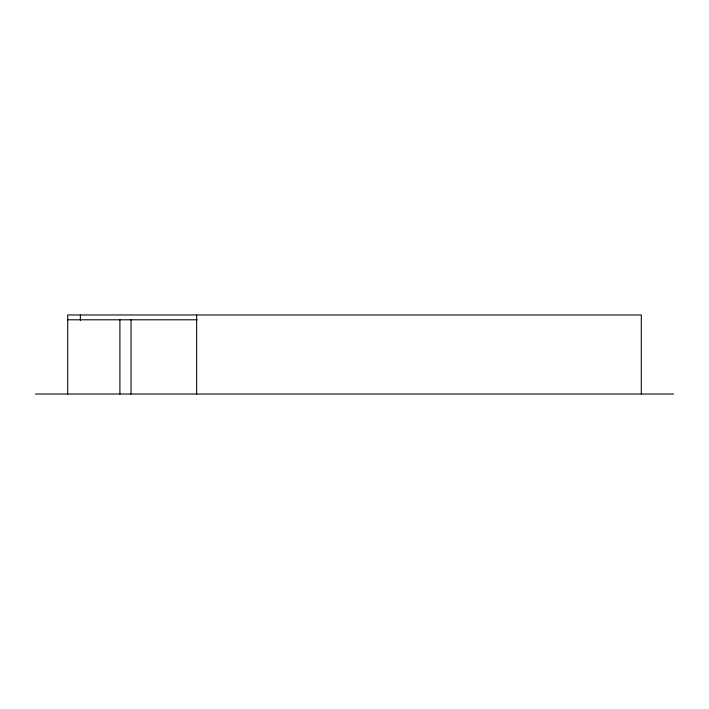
<?xml version="1.0" encoding="UTF-8"?>
<svg xmlns="http://www.w3.org/2000/svg" width="709" height="709" viewBox="0 0 709 709"><rect width="100%" height="100%" fill="white"/><g stroke="black" fill="none" stroke-linecap="round" stroke-linejoin="round"><path stroke-width="1.06" d="M67.701 319.786L197.279 319.786M35.45 394.027L673.55 394.027M641.299 394.027L641.299 314.973L67.701 314.973L67.701 394.027M196.623 314.973L196.623 394.027M131.041 319.786L131.041 394.027M119.918 319.786L119.918 394.027M80.365 314.973L80.365 320.459"/></g></svg>
